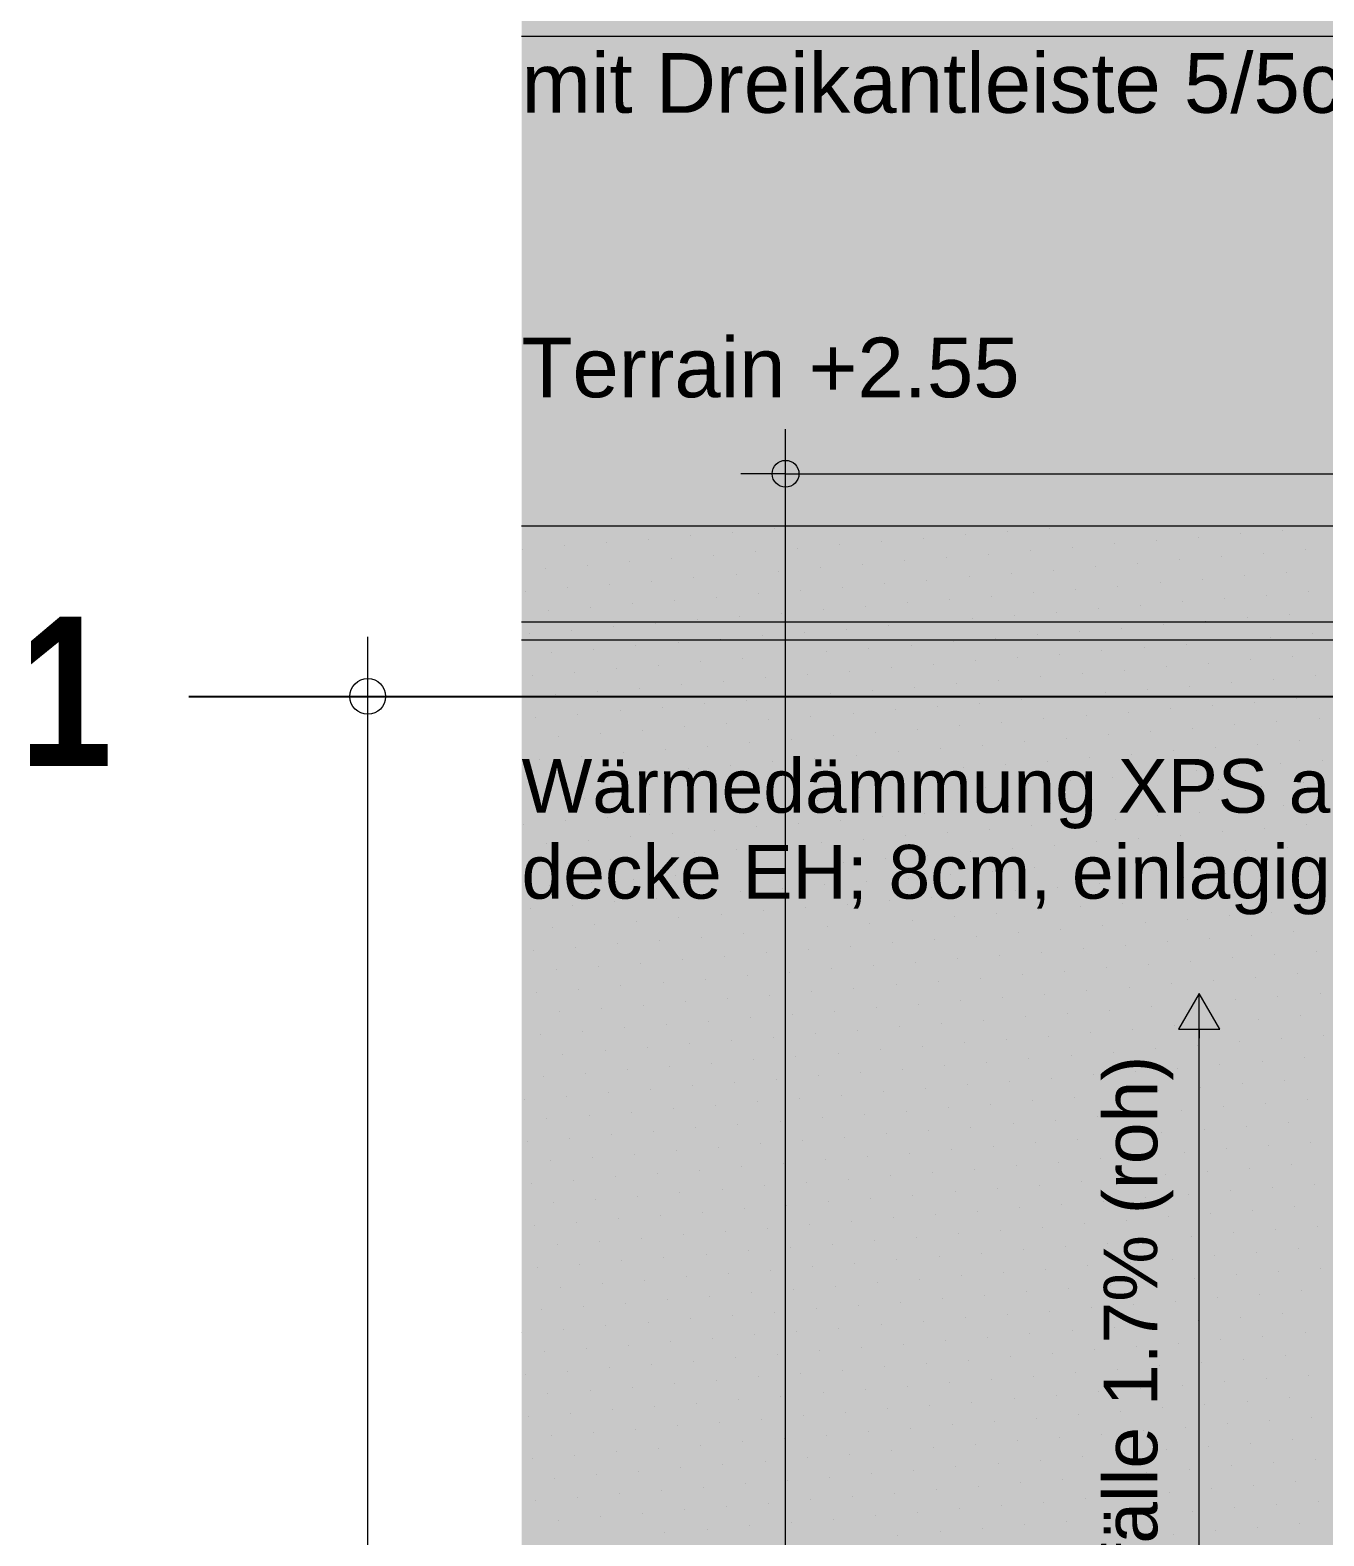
# Model space of a CAD drawing. Header units: metres. Extents: x 0.003 to 0.843, y 0.003 to 0.597.
# Drawn here: x 0.2241 to 0.2674, y 0.4524 to 0.5028 of the extents above; entities that cross this region are included whole.
import ezdxf

# ---------------------------------------------------------------- set-up
doc = ezdxf.new("R2010")
doc.units = ezdxf.units.M
for name, pattern in [('AUSGEZOGEN', [0]), ('LINIE_23', [0.0079, 0.004, -0.0013, 0, -0.0013, 0, -0.0013]), ('PUNKT2', [3.175, 0, -3.175]), ('STRICHLINIE', [19.05, 12.7, -6.35]), ('STRICHPUNKT', [25.4, 12.7, -6.35, 0, -6.35])]:
    doc.linetypes.add(name, pattern=pattern)
for name, color, linetype, lineweight in [('Bauachsen grob', 7, 'STRICHPUNKT', 13), ('Beton verdeckt vorne', 7, 'STRICHLINIE', 13), ('Daemmung', 7, 'AUSGEZOGEN', 18), ('Decke', 7, 'AUSGEZOGEN', 35), ('Entwaesserungsb._ Retentionb', 251, 'AUSGEZOGEN', 25), ('Proj. Terrain', 7, 'AUSGEZOGEN', 25), ('Schraffur', 7, 'AUSGEZOGEN', 13), ('Stilflaechen Bepflanzung', 96, 'AUSGEZOGEN', 25), ('Text Werkplan Ausfuehrung', 7, 'AUSGEZOGEN', 25), ('Vorprojektmasse', 7, 'AUSGEZOGEN', 13), ('Werkplan- Ausfuehrungsmasse', 7, 'AUSGEZOGEN', 13)]:
    doc.layers.add(name, color=color, linetype=linetype, lineweight=lineweight)
doc.styles.add('ARIAL', font='ARIAL.TTF')
doc.styles.add('Arial Black', font='Arial Black')

msp = doc.modelspace()

# ---------------------------------------------------------------- hatches: boundary and pattern name
at = {"layer": 'Entwaesserungsb._ Retentionb', "linetype": 'AUSGEZOGEN', "lineweight": 13}
msp.add_hatch(color=7, dxfattribs=at).paths.add_polyline_path([(0.26395, 0.469342), (0.26326, 0.470542), (0.26257, 0.469342)])
at = {"layer": 'Schraffur', "linetype": 'AUSGEZOGEN', "lineweight": 13, "true_color": 0xebe1ff}
msp.add_hatch(color=7, dxfattribs=at).paths.add_polyline_path([(0.32236, 0.482397), (0.32236, 0.482997), (0.240553, 0.482997), (0.240553, 0.482397)])
msp.add_hatch(color=7, dxfattribs=at).paths.add_polyline_path([(0.32236, 0.482397), (0.32236, 0.482997), (0.240553, 0.482997), (0.240553, 0.482397)])
at = {"layer": 'Stilflaechen Bepflanzung', "linetype": 'AUSGEZOGEN', "lineweight": 13, "true_color": 0xf7faef}
msp.add_hatch(color=7, dxfattribs=at).paths.add_polyline_path([(0.240553, 0.440597), (0.3074, 0.440597), (0.3074, 0.497957), (0.64932, 0.497957), (0.64932, 0.478797), (0.68932, 0.478797), (0.68932, 0.494573), (0.64991, 0.494573), (0.64991, 0.529957), (0.240553, 0.529957)])

# ---------------------------------------------------------------- linework, layer by layer
at = {"layer": 'Bauachsen grob', "color": 32, "linetype": 'LINIE_23', "lineweight": 25, "true_color": 0xc36e14}
msp.add_line((0.2294, 0.480497), (0.73132, 0.480497), dxfattribs=at)
at = {"layer": 'Beton verdeckt vorne', "color": 7, "linetype": 'STRICHLINIE', "lineweight": 13}
msp.add_line((0.240553, 0.482997), (0.32236, 0.482997), dxfattribs=at)
msp.add_line((0.240553, 0.482997), (0.32236, 0.482997), dxfattribs=at)
at = {"layer": 'Daemmung', "color": 7, "linetype": 'PUNKT2', "lineweight": 13}
msp.add_line((0.31916, 0.486197), (0.240553, 0.486197), dxfattribs=at)
msp.add_line((0.31916, 0.486197), (0.240553, 0.486197), dxfattribs=at)
at = {"layer": 'Daemmung', "color": 131, "linetype": 'AUSGEZOGEN', "lineweight": 13, "true_color": 0x70ffff}
for p, q in [((0.241229, 0.486188), (0.241229, 0.486188)), ((0.247628, 0.485994), (0.247628, 0.485994)), ((0.249038, 0.486107), (0.249038, 0.486107)), ((0.255437, 0.485913), (0.255437, 0.485913)), ((0.256846, 0.486026), (0.256846, 0.486026)), ((0.258256, 0.48614), (0.258256, 0.48614)), ((0.264655, 0.485945), (0.264655, 0.485945)), ((0.266064, 0.486059), (0.266064, 0.486059)), ((0.240581, 0.485427), (0.240581, 0.485427)), ((0.241991, 0.48554), (0.241991, 0.48554)), ((0.2434, 0.485654), (0.2434, 0.485654)), ((0.244809, 0.485767), (0.244809, 0.485767)), ((0.246219, 0.48588), (0.246219, 0.48588)), ((0.249799, 0.485459), (0.249799, 0.485459)), ((0.251209, 0.485573), (0.251209, 0.485573)), ((0.252618, 0.485686), (0.252618, 0.485686)), ((0.254028, 0.485799), (0.254028, 0.485799)), ((0.259017, 0.485492), (0.259017, 0.485492)), ((0.260427, 0.485605), (0.260427, 0.485605)), ((0.261836, 0.485718), (0.261836, 0.485718)), ((0.263246, 0.485832), (0.263246, 0.485832)), ((0.266826, 0.485411), (0.266826, 0.485411)), ((0.244161, 0.485006), (0.244161, 0.485006)), ((0.245571, 0.485119), (0.245571, 0.485119)), ((0.24698, 0.485232), (0.24698, 0.485232)), ((0.24839, 0.485346), (0.24839, 0.485346)), ((0.25197, 0.484925), (0.25197, 0.484925)), ((0.253379, 0.485038), (0.253379, 0.485038)), ((0.254789, 0.485151), (0.254789, 0.485151)), ((0.256198, 0.485265), (0.256198, 0.485265)), ((0.257608, 0.485378), (0.257608, 0.485378)), ((0.261188, 0.484957), (0.261188, 0.484957)), ((0.262598, 0.48507), (0.262598, 0.48507)), ((0.264007, 0.485184), (0.264007, 0.485184)), ((0.265416, 0.485297), (0.265416, 0.485297)), ((0.241342, 0.484779), (0.241342, 0.484779)), ((0.242752, 0.484892), (0.242752, 0.484892)), ((0.246332, 0.484471), (0.246332, 0.484471)), ((0.247742, 0.484584), (0.247742, 0.484584)), ((0.249151, 0.484698), (0.249151, 0.484698)), ((0.250561, 0.484811), (0.250561, 0.484811)), ((0.25555, 0.484503), (0.25555, 0.484503)), ((0.25696, 0.484617), (0.25696, 0.484617)), ((0.258369, 0.48473), (0.258369, 0.48473)), ((0.259779, 0.484844), (0.259779, 0.484844)), ((0.263359, 0.484422), (0.263359, 0.484422)), ((0.264768, 0.484536), (0.264768, 0.484536)), ((0.266178, 0.484649), (0.266178, 0.484649)), ((0.240694, 0.484017), (0.240694, 0.484017)), ((0.242104, 0.484131), (0.242104, 0.484131)), ((0.243513, 0.484244), (0.243513, 0.484244)), ((0.244923, 0.484358), (0.244923, 0.484358)), ((0.248503, 0.483936), (0.248503, 0.483936)), ((0.249913, 0.48405), (0.249913, 0.48405)), ((0.251322, 0.484163), (0.251322, 0.484163)), ((0.252731, 0.484277), (0.252731, 0.484277)), ((0.254141, 0.48439), (0.254141, 0.48439)), ((0.257721, 0.483969), (0.257721, 0.483969)), ((0.259131, 0.484082), (0.259131, 0.484082)), ((0.26054, 0.484196), (0.26054, 0.484196)), ((0.26195, 0.484309), (0.26195, 0.484309)), ((0.26195, 0.484309), (0.26195, 0.484309)), ((0.266939, 0.484001), (0.266939, 0.484001)), ((0.242865, 0.483483), (0.242865, 0.483483)), ((0.244275, 0.483596), (0.244275, 0.483596)), ((0.245684, 0.48371), (0.245684, 0.48371)), ((0.247094, 0.483823), (0.247094, 0.483823)), ((0.250674, 0.483402), (0.250674, 0.483402)), ((0.252083, 0.483515), (0.252083, 0.483515)), ((0.253493, 0.483629), (0.253493, 0.483629)), ((0.254902, 0.483742), (0.254902, 0.483742)), ((0.254902, 0.483742), (0.254902, 0.483742)), ((0.256312, 0.483855), (0.256312, 0.483855)), ((0.259892, 0.483434), (0.259892, 0.483434)), ((0.261302, 0.483547), (0.261302, 0.483547)), ((0.262711, 0.483661), (0.262711, 0.483661)), ((0.26412, 0.483774), (0.26412, 0.483774)), ((0.26553, 0.483888), (0.26553, 0.483888)), ((0.241456, 0.483369), (0.241456, 0.483369)), ((0.245036, 0.482948), (0.245036, 0.482948)), ((0.246446, 0.483062), (0.246446, 0.483062)), ((0.247855, 0.483175), (0.247855, 0.483175)), ((0.247855, 0.483175), (0.247855, 0.483175)), ((0.249265, 0.483288), (0.249265, 0.483288)), ((0.254254, 0.48298), (0.254254, 0.48298)), ((0.255664, 0.483094), (0.255664, 0.483094)), ((0.257073, 0.483207), (0.257073, 0.483207)), ((0.258483, 0.483321), (0.258483, 0.483321)), ((0.262063, 0.482899), (0.262063, 0.482899)), ((0.263472, 0.483013), (0.263472, 0.483013)), ((0.264882, 0.483126), (0.264882, 0.483126)), ((0.266291, 0.48324), (0.266291, 0.48324)), ((0.240808, 0.482608), (0.240808, 0.482608)), ((0.240808, 0.482608), (0.240808, 0.482608)), ((0.242217, 0.482721), (0.242217, 0.482721)), ((0.243627, 0.482835), (0.243627, 0.482835)), ((0.247207, 0.482413), (0.247207, 0.482413)), ((0.248617, 0.482527), (0.248617, 0.482527)), ((0.250026, 0.48264), (0.250026, 0.48264)), ((0.251435, 0.482754), (0.251435, 0.482754)), ((0.252845, 0.482867), (0.252845, 0.482867)), ((0.256425, 0.482446), (0.256425, 0.482446)), ((0.257835, 0.482559), (0.257835, 0.482559)), ((0.259244, 0.482673), (0.259244, 0.482673)), ((0.260654, 0.482786), (0.260654, 0.482786)), ((0.265643, 0.482478), (0.265643, 0.482478)), ((0.267053, 0.482592), (0.267053, 0.482592)), ((0.241569, 0.48196), (0.241569, 0.48196)), ((0.242979, 0.482073), (0.242979, 0.482073)), ((0.244388, 0.482187), (0.244388, 0.482187)), ((0.245798, 0.4823), (0.245798, 0.4823)), ((0.249378, 0.481879), (0.249378, 0.481879)), ((0.250787, 0.481992), (0.250787, 0.481992)), ((0.252197, 0.482106), (0.252197, 0.482106)), ((0.253606, 0.482219), (0.253606, 0.482219)), ((0.255016, 0.482332), (0.255016, 0.482332)), ((0.258596, 0.481911), (0.258596, 0.481911)), ((0.260005, 0.482025), (0.260005, 0.482025)), ((0.261415, 0.482138), (0.261415, 0.482138)), ((0.262824, 0.482251), (0.262824, 0.482251)), ((0.264234, 0.482365), (0.264234, 0.482365)), ((0.24374, 0.481425), (0.24374, 0.481425)), ((0.24515, 0.481539), (0.24515, 0.481539)), ((0.246559, 0.481652), (0.246559, 0.481652)), ((0.247969, 0.481765), (0.247969, 0.481765)), ((0.252958, 0.481458), (0.252958, 0.481458)), ((0.254368, 0.481571), (0.254368, 0.481571)), ((0.255777, 0.481684), (0.255777, 0.481684)), ((0.257187, 0.481798), (0.257187, 0.481798)), ((0.260767, 0.481377), (0.260767, 0.481377)), ((0.262176, 0.48149), (0.262176, 0.48149)), ((0.263586, 0.481603), (0.263586, 0.481603)), ((0.264995, 0.481717), (0.264995, 0.481717)), ((0.266405, 0.48183), (0.266405, 0.48183)), ((0.240921, 0.481198), (0.240921, 0.481198)), ((0.242331, 0.481312), (0.242331, 0.481312)), ((0.245911, 0.480891), (0.245911, 0.480891)), ((0.24732, 0.481004), (0.24732, 0.481004)), ((0.24873, 0.481117), (0.24873, 0.481117)), ((0.250139, 0.481231), (0.250139, 0.481231)), ((0.251549, 0.481344), (0.251549, 0.481344)), ((0.255129, 0.480923), (0.255129, 0.480923)), ((0.256539, 0.481036), (0.256539, 0.481036)), ((0.257948, 0.48115), (0.257948, 0.48115)), ((0.259357, 0.481263), (0.259357, 0.481263)), ((0.264347, 0.480955), (0.264347, 0.480955)), ((0.265757, 0.481069), (0.265757, 0.481069)), ((0.267166, 0.481182), (0.267166, 0.481182)), ((0.241683, 0.48055), (0.241683, 0.48055)), ((0.243092, 0.480664), (0.243092, 0.480664)), ((0.244502, 0.480777), (0.244502, 0.480777)), ((0.249491, 0.480469), (0.249491, 0.480469)), ((0.250901, 0.480583), (0.250901, 0.480583)), ((0.25231, 0.480696), (0.25231, 0.480696)), ((0.25372, 0.48081), (0.25372, 0.48081)), ((0.2573, 0.480388), (0.2573, 0.480388)), ((0.258709, 0.480502), (0.258709, 0.480502)), ((0.260119, 0.480615), (0.260119, 0.480615)), ((0.261528, 0.480729), (0.261528, 0.480729)), ((0.261528, 0.480729), (0.261528, 0.480729)), ((0.262938, 0.480842), (0.262938, 0.480842)), ((0.266518, 0.480421), (0.266518, 0.480421)), ((0.242444, 0.479902), (0.242444, 0.479902)), ((0.243854, 0.480016), (0.243854, 0.480016)), ((0.245263, 0.480129), (0.245263, 0.480129)), ((0.246672, 0.480243), (0.246672, 0.480243)), ((0.248082, 0.480356), (0.248082, 0.480356)), ((0.251662, 0.479935), (0.251662, 0.479935)), ((0.253072, 0.480048), (0.253072, 0.480048)), ((0.254481, 0.480162), (0.254481, 0.480162)), ((0.254481, 0.480162), (0.254481, 0.480162)), ((0.255891, 0.480275), (0.255891, 0.480275)), ((0.259471, 0.479854), (0.259471, 0.479854)), ((0.26088, 0.479967), (0.26088, 0.479967)), ((0.26229, 0.480081), (0.26229, 0.480081)), ((0.263699, 0.480194), (0.263699, 0.480194)), ((0.265109, 0.480307), (0.265109, 0.480307)), ((0.241035, 0.479789), (0.241035, 0.479789)), ((0.244615, 0.479368), (0.244615, 0.479368)), ((0.246024, 0.479481), (0.246024, 0.479481)), ((0.247434, 0.479595), (0.247434, 0.479595)), ((0.247434, 0.479595), (0.247434, 0.479595)), ((0.248843, 0.479708), (0.248843, 0.479708)), ((0.250253, 0.479821), (0.250253, 0.479821)), ((0.253833, 0.4794), (0.253833, 0.4794)), ((0.255243, 0.479514), (0.255243, 0.479514)), ((0.256652, 0.479627), (0.256652, 0.479627)), ((0.258061, 0.47974), (0.258061, 0.47974)), ((0.263051, 0.479433), (0.263051, 0.479433)), ((0.264461, 0.479546), (0.264461, 0.479546)), ((0.26587, 0.479659), (0.26587, 0.479659)), ((0.26728, 0.479773), (0.26728, 0.479773)), ((0.241796, 0.479141), (0.241796, 0.479141)), ((0.243206, 0.479254), (0.243206, 0.479254)), ((0.248195, 0.478947), (0.248195, 0.478947)), ((0.249605, 0.47906), (0.249605, 0.47906)), ((0.251014, 0.479173), (0.251014, 0.479173)), ((0.252424, 0.479287), (0.252424, 0.479287)), ((0.256004, 0.478866), (0.256004, 0.478866)), ((0.257413, 0.478979), (0.257413, 0.478979)), ((0.258823, 0.479092), (0.258823, 0.479092)), ((0.260232, 0.479206), (0.260232, 0.479206)), ((0.261642, 0.479319), (0.261642, 0.479319)), ((0.265222, 0.478898), (0.265222, 0.478898)), ((0.266631, 0.479011), (0.266631, 0.479011)), ((0.241148, 0.47838), (0.241148, 0.47838)), ((0.242558, 0.478493), (0.242558, 0.478493)), ((0.243967, 0.478606), (0.243967, 0.478606)), ((0.245376, 0.47872), (0.245376, 0.47872)), ((0.246786, 0.478833), (0.246786, 0.478833)), ((0.250366, 0.478412), (0.250366, 0.478412)), ((0.251776, 0.478525), (0.251776, 0.478525)), ((0.253185, 0.478639), (0.253185, 0.478639)), ((0.254595, 0.478752), (0.254595, 0.478752)), ((0.259584, 0.478444), (0.259584, 0.478444)), ((0.260994, 0.478558), (0.260994, 0.478558)), ((0.262403, 0.478671), (0.262403, 0.478671)), ((0.263813, 0.478785), (0.263813, 0.478785)), ((0.267393, 0.478363), (0.267393, 0.478363)), ((0.243319, 0.477845), (0.243319, 0.477845)), ((0.244728, 0.477958), (0.244728, 0.477958)), ((0.246138, 0.478072), (0.246138, 0.478072)), ((0.247547, 0.478185), (0.247547, 0.478185)), ((0.248957, 0.478299), (0.248957, 0.478299)), ((0.252537, 0.477877), (0.252537, 0.477877)), ((0.253946, 0.477991), (0.253946, 0.477991)), ((0.255356, 0.478104), (0.255356, 0.478104)), ((0.256765, 0.478218), (0.256765, 0.478218)), ((0.258175, 0.478331), (0.258175, 0.478331)), ((0.261755, 0.47791), (0.261755, 0.47791)), ((0.263165, 0.478023), (0.263165, 0.478023)), ((0.264574, 0.478137), (0.264574, 0.478137)), ((0.265983, 0.47825), (0.265983, 0.47825)), ((0.24191, 0.477732), (0.24191, 0.477732)), ((0.246899, 0.477424), (0.246899, 0.477424)), ((0.248309, 0.477537), (0.248309, 0.477537)), ((0.249718, 0.477651), (0.249718, 0.477651)), ((0.251128, 0.477764), (0.251128, 0.477764)), ((0.254708, 0.477343), (0.254708, 0.477343)), ((0.256117, 0.477456), (0.256117, 0.477456)), ((0.257527, 0.47757), (0.257527, 0.47757)), ((0.258936, 0.477683), (0.258936, 0.477683)), ((0.260346, 0.477796), (0.260346, 0.477796)), ((0.263926, 0.477375), (0.263926, 0.477375)), ((0.265335, 0.477488), (0.265335, 0.477488)), ((0.266745, 0.477602), (0.266745, 0.477602)), ((0.241261, 0.47697), (0.241261, 0.47697)), ((0.242671, 0.477084), (0.242671, 0.477084)), ((0.24408, 0.477197), (0.24408, 0.477197)), ((0.24549, 0.47731), (0.24549, 0.47731)), ((0.24907, 0.476889), (0.24907, 0.476889)), ((0.25048, 0.477003), (0.25048, 0.477003)), ((0.251889, 0.477116), (0.251889, 0.477116)), ((0.253298, 0.477229), (0.253298, 0.477229)), ((0.258288, 0.476921), (0.258288, 0.476921)), ((0.259698, 0.477035), (0.259698, 0.477035)), ((0.261107, 0.477148), (0.261107, 0.477148)), ((0.262517, 0.477262), (0.262517, 0.477262)), ((0.262517, 0.477262), (0.262517, 0.477262)), ((0.266097, 0.47684), (0.266097, 0.47684)), ((0.242023, 0.476322), (0.242023, 0.476322)), ((0.243432, 0.476435), (0.243432, 0.476435)), ((0.244842, 0.476549), (0.244842, 0.476549)), ((0.246251, 0.476662), (0.246251, 0.476662)), ((0.247661, 0.476776), (0.247661, 0.476776)), ((0.251241, 0.476354), (0.251241, 0.476354)), ((0.25265, 0.476468), (0.25265, 0.476468)), ((0.25406, 0.476581), (0.25406, 0.476581)), ((0.255469, 0.476695), (0.255469, 0.476695)), ((0.255469, 0.476695), (0.255469, 0.476695)), ((0.256879, 0.476808), (0.256879, 0.476808)), ((0.260459, 0.476387), (0.260459, 0.476387)), ((0.261869, 0.4765), (0.261869, 0.4765)), ((0.263278, 0.476614), (0.263278, 0.476614)), ((0.264687, 0.476727), (0.264687, 0.476727)), ((0.240613, 0.476209), (0.240613, 0.476209)), ((0.245603, 0.475901), (0.245603, 0.475901)), ((0.247013, 0.476014), (0.247013, 0.476014)), ((0.248422, 0.476128), (0.248422, 0.476128)), ((0.248422, 0.476128), (0.248422, 0.476128)), ((0.249832, 0.476241), (0.249832, 0.476241)), ((0.253412, 0.47582), (0.253412, 0.47582)), ((0.254821, 0.475933), (0.254821, 0.475933)), ((0.256231, 0.476047), (0.256231, 0.476047)), ((0.25764, 0.47616), (0.25764, 0.47616)), ((0.25905, 0.476273), (0.25905, 0.476273)), ((0.26263, 0.475852), (0.26263, 0.475852)), ((0.264039, 0.475966), (0.264039, 0.475966)), ((0.265449, 0.476079), (0.265449, 0.476079)), ((0.266858, 0.476192), (0.266858, 0.476192)), ((0.241375, 0.475561), (0.241375, 0.475561)), ((0.241375, 0.475561), (0.241375, 0.475561)), ((0.242784, 0.475674), (0.242784, 0.475674)), ((0.244194, 0.475787), (0.244194, 0.475787)), ((0.247774, 0.475366), (0.247774, 0.475366)), ((0.249184, 0.47548), (0.249184, 0.47548)), ((0.250593, 0.475593), (0.250593, 0.475593)), ((0.252002, 0.475706), (0.252002, 0.475706)), ((0.256992, 0.475399), (0.256992, 0.475399)), ((0.258402, 0.475512), (0.258402, 0.475512)), ((0.259811, 0.475625), (0.259811, 0.475625)), ((0.261221, 0.475739), (0.261221, 0.475739)), ((0.264801, 0.475318), (0.264801, 0.475318)), ((0.26621, 0.475431), (0.26621, 0.475431)), ((0.242136, 0.474913), (0.242136, 0.474913)), ((0.243546, 0.475026), (0.243546, 0.475026)), ((0.244955, 0.475139), (0.244955, 0.475139)), ((0.246365, 0.475253), (0.246365, 0.475253)), ((0.249945, 0.474832), (0.249945, 0.474832)), ((0.251354, 0.474945), (0.251354, 0.474945)), ((0.252764, 0.475058), (0.252764, 0.475058)), ((0.254173, 0.475172), (0.254173, 0.475172)), ((0.255583, 0.475285), (0.255583, 0.475285)), ((0.259163, 0.474864), (0.259163, 0.474864)), ((0.260572, 0.474977), (0.260572, 0.474977)), ((0.261982, 0.475091), (0.261982, 0.475091)), ((0.263391, 0.475204), (0.263391, 0.475204)), ((0.240727, 0.474799), (0.240727, 0.474799)), ((0.244307, 0.474378), (0.244307, 0.474378)), ((0.245717, 0.474491), (0.245717, 0.474491)), ((0.247126, 0.474605), (0.247126, 0.474605)), ((0.248536, 0.474718), (0.248536, 0.474718)), ((0.253525, 0.47441), (0.253525, 0.47441)), ((0.254935, 0.474524), (0.254935, 0.474524)), ((0.256344, 0.474637), (0.256344, 0.474637)), ((0.257754, 0.474751), (0.257754, 0.474751)), ((0.261334, 0.474329), (0.261334, 0.474329)), ((0.262743, 0.474443), (0.262743, 0.474443)), ((0.264153, 0.474556), (0.264153, 0.474556)), ((0.265562, 0.47467), (0.265562, 0.47467)), ((0.266972, 0.474783), (0.266972, 0.474783)), ((0.241488, 0.474151), (0.241488, 0.474151)), ((0.242898, 0.474265), (0.242898, 0.474265)), ((0.246478, 0.473843), (0.246478, 0.473843)), ((0.247887, 0.473957), (0.247887, 0.473957)), ((0.249297, 0.47407), (0.249297, 0.47407)), ((0.250706, 0.474184), (0.250706, 0.474184)), ((0.252116, 0.474297), (0.252116, 0.474297)), ((0.255696, 0.473876), (0.255696, 0.473876)), ((0.257106, 0.473989), (0.257106, 0.473989)), ((0.258515, 0.474103), (0.258515, 0.474103)), ((0.259924, 0.474216), (0.259924, 0.474216)), ((0.264914, 0.473908), (0.264914, 0.473908)), ((0.266324, 0.474022), (0.266324, 0.474022)), ((0.24084, 0.47339), (0.24084, 0.47339)), ((0.24225, 0.473503), (0.24225, 0.473503)), ((0.243659, 0.473617), (0.243659, 0.473617)), ((0.245069, 0.47373), (0.245069, 0.47373)), ((0.248649, 0.473309), (0.248649, 0.473309)), ((0.250058, 0.473422), (0.250058, 0.473422)), ((0.251468, 0.473536), (0.251468, 0.473536)), ((0.252877, 0.473649), (0.252877, 0.473649)), ((0.254287, 0.473762), (0.254287, 0.473762)), ((0.257867, 0.473341), (0.257867, 0.473341)), ((0.259276, 0.473455), (0.259276, 0.473455)), ((0.260686, 0.473568), (0.260686, 0.473568)), ((0.262095, 0.473681), (0.262095, 0.473681)), ((0.262095, 0.473681), (0.262095, 0.473681)), ((0.263505, 0.473795), (0.263505, 0.473795)), ((0.267085, 0.473374), (0.267085, 0.473374)), ((0.243011, 0.472855), (0.243011, 0.472855)), ((0.244421, 0.472969), (0.244421, 0.472969)), ((0.24583, 0.473082), (0.24583, 0.473082)), ((0.247239, 0.473195), (0.247239, 0.473195)), ((0.252229, 0.472888), (0.252229, 0.472888)), ((0.253639, 0.473001), (0.253639, 0.473001)), ((0.255048, 0.473114), (0.255048, 0.473114)), ((0.255048, 0.473114), (0.255048, 0.473114)), ((0.256458, 0.473228), (0.256458, 0.473228)), ((0.260038, 0.472807), (0.260038, 0.472807)), ((0.261447, 0.47292), (0.261447, 0.47292)), ((0.262857, 0.473033), (0.262857, 0.473033)), ((0.264266, 0.473147), (0.264266, 0.473147)), ((0.265676, 0.47326), (0.265676, 0.47326)), ((0.241602, 0.472742), (0.241602, 0.472742)), ((0.245182, 0.472321), (0.245182, 0.472321)), ((0.246591, 0.472434), (0.246591, 0.472434)), ((0.248001, 0.472547), (0.248001, 0.472547)), ((0.248001, 0.472547), (0.248001, 0.472547)), ((0.24941, 0.472661), (0.24941, 0.472661)), ((0.25082, 0.472774), (0.25082, 0.472774)), ((0.2544, 0.472353), (0.2544, 0.472353)), ((0.25581, 0.472466), (0.25581, 0.472466)), ((0.257219, 0.47258), (0.257219, 0.47258)), ((0.258628, 0.472693), (0.258628, 0.472693)), ((0.263618, 0.472385), (0.263618, 0.472385)), ((0.265028, 0.472499), (0.265028, 0.472499)), ((0.266437, 0.472612), (0.266437, 0.472612)), ((0.240954, 0.47198), (0.240954, 0.47198)), ((0.240954, 0.47198), (0.240954, 0.47198)), ((0.242363, 0.472094), (0.242363, 0.472094)), ((0.243773, 0.472207), (0.243773, 0.472207)), ((0.247353, 0.471786), (0.247353, 0.471786)), ((0.248762, 0.471899), (0.248762, 0.471899)), ((0.250172, 0.472013), (0.250172, 0.472013)), ((0.251581, 0.472126), (0.251581, 0.472126)), ((0.252991, 0.47224), (0.252991, 0.47224)), ((0.256571, 0.471818), (0.256571, 0.471818)), ((0.25798, 0.471932), (0.25798, 0.471932)), ((0.25939, 0.472045), (0.25939, 0.472045)), ((0.260799, 0.472159), (0.260799, 0.472159)), ((0.262209, 0.472272), (0.262209, 0.472272)), ((0.265789, 0.471851), (0.265789, 0.471851)), ((0.267199, 0.471964), (0.267199, 0.471964)), ((0.241715, 0.471332), (0.241715, 0.471332)), ((0.243125, 0.471446), (0.243125, 0.471446)), ((0.244534, 0.471559), (0.244534, 0.471559)), ((0.245943, 0.471673), (0.245943, 0.471673)), ((0.250933, 0.471365), (0.250933, 0.471365)), ((0.252343, 0.471478), (0.252343, 0.471478)), ((0.253752, 0.471592), (0.253752, 0.471592)), ((0.255162, 0.471705), (0.255162, 0.471705)), ((0.258742, 0.471284), (0.258742, 0.471284)), ((0.260151, 0.471397), (0.260151, 0.471397)), ((0.261561, 0.471511), (0.261561, 0.471511)), ((0.26297, 0.471624), (0.26297, 0.471624)), ((0.26438, 0.471737), (0.26438, 0.471737)), ((0.243886, 0.470798), (0.243886, 0.470798)), ((0.245295, 0.470911), (0.245295, 0.470911)), ((0.246705, 0.471025), (0.246705, 0.471025)), ((0.248114, 0.471138), (0.248114, 0.471138)), ((0.249524, 0.471251), (0.249524, 0.471251)), ((0.253104, 0.47083), (0.253104, 0.47083)), ((0.254513, 0.470944), (0.254513, 0.470944)), ((0.255923, 0.471057), (0.255923, 0.471057)), ((0.257332, 0.47117), (0.257332, 0.47117)), ((0.262322, 0.470862), (0.262322, 0.470862)), ((0.263732, 0.470976), (0.263732, 0.470976)), ((0.265141, 0.471089), (0.265141, 0.471089)), ((0.26655, 0.471203), (0.26655, 0.471203)), ((0.241067, 0.470571), (0.241067, 0.470571)), ((0.242477, 0.470684), (0.242477, 0.470684)), ((0.247466, 0.470376), (0.247466, 0.470376)), ((0.248876, 0.47049), (0.248876, 0.47049)), ((0.250285, 0.470603), (0.250285, 0.470603)), ((0.251695, 0.470717), (0.251695, 0.470717)), ((0.255275, 0.470295), (0.255275, 0.470295)), ((0.256684, 0.470409), (0.256684, 0.470409)), ((0.258094, 0.470522), (0.258094, 0.470522)), ((0.259503, 0.470636), (0.259503, 0.470636)), ((0.260913, 0.470749), (0.260913, 0.470749)), ((0.264493, 0.470328), (0.264493, 0.470328)), ((0.265902, 0.470441), (0.265902, 0.470441)), ((0.267312, 0.470555), (0.267312, 0.470555)), ((0.241828, 0.469923), (0.241828, 0.469923)), ((0.243238, 0.470036), (0.243238, 0.470036)), ((0.244647, 0.47015), (0.244647, 0.47015)), ((0.246057, 0.470263), (0.246057, 0.470263)), ((0.249637, 0.469842), (0.249637, 0.469842)), ((0.251047, 0.469955), (0.251047, 0.469955)), ((0.252456, 0.470069), (0.252456, 0.470069)), ((0.253865, 0.470182), (0.253865, 0.470182)), ((0.257446, 0.469761), (0.257446, 0.469761)), ((0.258855, 0.469874), (0.258855, 0.469874)), ((0.260265, 0.469988), (0.260265, 0.469988)), ((0.261674, 0.470101), (0.261674, 0.470101)), ((0.263084, 0.470214), (0.263084, 0.470214)), ((0.263084, 0.470214), (0.263084, 0.470214)), ((0.266664, 0.469793), (0.266664, 0.469793)), ((0.24259, 0.469275), (0.24259, 0.469275)), ((0.243999, 0.469388), (0.243999, 0.469388)), ((0.245409, 0.469502), (0.245409, 0.469502)), ((0.246818, 0.469615), (0.246818, 0.469615)), ((0.248228, 0.469728), (0.248228, 0.469728)), ((0.251808, 0.469307), (0.251808, 0.469307)), ((0.253217, 0.469421), (0.253217, 0.469421)), ((0.254627, 0.469534), (0.254627, 0.469534)), ((0.256036, 0.469647), (0.256036, 0.469647)), ((0.256036, 0.469647), (0.256036, 0.469647)), ((0.261026, 0.46934), (0.261026, 0.46934)), ((0.262436, 0.469453), (0.262436, 0.469453)), ((0.263845, 0.469566), (0.263845, 0.469566)), ((0.265254, 0.46968), (0.265254, 0.46968)), ((0.24118, 0.469161), (0.24118, 0.469161)), ((0.24617, 0.468854), (0.24617, 0.468854)), ((0.24758, 0.468967), (0.24758, 0.468967)), ((0.248989, 0.46908), (0.248989, 0.46908)), ((0.248989, 0.46908), (0.248989, 0.46908)), ((0.250399, 0.469194), (0.250399, 0.469194)), ((0.253979, 0.468773), (0.253979, 0.468773)), ((0.255388, 0.468886), (0.255388, 0.468886)), ((0.256798, 0.468999), (0.256798, 0.468999)), ((0.258207, 0.469113), (0.258207, 0.469113)), ((0.259617, 0.469226), (0.259617, 0.469226)), ((0.263197, 0.468805), (0.263197, 0.468805)), ((0.264606, 0.468918), (0.264606, 0.468918)), ((0.266016, 0.469032), (0.266016, 0.469032)), ((0.267425, 0.469145), (0.267425, 0.469145)), ((0.241942, 0.468513), (0.241942, 0.468513)), ((0.241942, 0.468513), (0.241942, 0.468513)), ((0.243351, 0.468627), (0.243351, 0.468627)), ((0.244761, 0.46874), (0.244761, 0.46874)), ((0.248341, 0.468319), (0.248341, 0.468319)), ((0.249751, 0.468432), (0.249751, 0.468432)), ((0.25116, 0.468546), (0.25116, 0.468546)), ((0.252569, 0.468659), (0.252569, 0.468659)), ((0.257559, 0.468351), (0.257559, 0.468351)), ((0.258969, 0.468465), (0.258969, 0.468465)), ((0.260378, 0.468578), (0.260378, 0.468578)), ((0.261788, 0.468692), (0.261788, 0.468692)), ((0.265368, 0.46827), (0.265368, 0.46827)), ((0.266777, 0.468384), (0.266777, 0.468384)), ((0.241294, 0.467752), (0.241294, 0.467752)), ((0.242703, 0.467865), (0.242703, 0.467865)), ((0.244113, 0.467979), (0.244113, 0.467979)), ((0.245522, 0.468092), (0.245522, 0.468092)), ((0.246932, 0.468206), (0.246932, 0.468206)), ((0.250512, 0.467784), (0.250512, 0.467784)), ((0.251921, 0.467898), (0.251921, 0.467898)), ((0.253331, 0.468011), (0.253331, 0.468011)), ((0.25474, 0.468125), (0.25474, 0.468125)), ((0.25615, 0.468238), (0.25615, 0.468238)), ((0.25973, 0.467817), (0.25973, 0.467817)), ((0.26114, 0.46793), (0.26114, 0.46793)), ((0.262549, 0.468044), (0.262549, 0.468044)), ((0.263958, 0.468157), (0.263958, 0.468157)), ((0.244874, 0.467331), (0.244874, 0.467331)), ((0.246284, 0.467444), (0.246284, 0.467444)), ((0.247693, 0.467558), (0.247693, 0.467558)), ((0.249103, 0.467671), (0.249103, 0.467671)), ((0.252683, 0.46725), (0.252683, 0.46725)), ((0.254092, 0.467363), (0.254092, 0.467363)), ((0.255502, 0.467477), (0.255502, 0.467477)), ((0.256911, 0.46759), (0.256911, 0.46759)), ((0.258321, 0.467703), (0.258321, 0.467703)), ((0.261901, 0.467282), (0.261901, 0.467282)), ((0.26331, 0.467396), (0.26331, 0.467396)), ((0.26472, 0.467509), (0.26472, 0.467509)), ((0.266129, 0.467622), (0.266129, 0.467622)), ((0.240646, 0.466991), (0.240646, 0.466991)), ((0.242055, 0.467104), (0.242055, 0.467104)), ((0.243465, 0.467217), (0.243465, 0.467217)), ((0.247045, 0.466796), (0.247045, 0.466796)), ((0.248454, 0.46691), (0.248454, 0.46691)), ((0.249864, 0.467023), (0.249864, 0.467023)), ((0.251273, 0.467136), (0.251273, 0.467136)), ((0.256263, 0.466829), (0.256263, 0.466829)), ((0.257673, 0.466942), (0.257673, 0.466942)), ((0.259082, 0.467055), (0.259082, 0.467055)), ((0.260491, 0.467169), (0.260491, 0.467169)), ((0.264072, 0.466748), (0.264072, 0.466748)), ((0.265481, 0.466861), (0.265481, 0.466861)), ((0.266891, 0.466974), (0.266891, 0.466974)), ((0.241407, 0.466343), (0.241407, 0.466343)), ((0.242817, 0.466456), (0.242817, 0.466456)), ((0.244226, 0.466569), (0.244226, 0.466569)), ((0.245636, 0.466683), (0.245636, 0.466683)), ((0.249216, 0.466262), (0.249216, 0.466262)), ((0.250625, 0.466375), (0.250625, 0.466375)), ((0.252035, 0.466488), (0.252035, 0.466488)), ((0.253444, 0.466602), (0.253444, 0.466602)), ((0.254854, 0.466715), (0.254854, 0.466715)), ((0.258434, 0.466294), (0.258434, 0.466294)), ((0.259843, 0.466407), (0.259843, 0.466407)), ((0.261253, 0.466521), (0.261253, 0.466521)), ((0.262662, 0.466634), (0.262662, 0.466634)), ((0.262662, 0.466634), (0.262662, 0.466634)), ((0.243578, 0.465808), (0.243578, 0.465808)), ((0.244988, 0.465921), (0.244988, 0.465921)), ((0.246397, 0.466035), (0.246397, 0.466035)), ((0.247806, 0.466148), (0.247806, 0.466148)), ((0.251387, 0.465727), (0.251387, 0.465727)), ((0.252796, 0.46584), (0.252796, 0.46584)), ((0.254206, 0.465954), (0.254206, 0.465954)), ((0.255615, 0.466067), (0.255615, 0.466067)), ((0.255615, 0.466067), (0.255615, 0.466067)), ((0.257025, 0.466181), (0.257025, 0.466181)), ((0.260605, 0.465759), (0.260605, 0.465759)), ((0.262014, 0.465873), (0.262014, 0.465873)), ((0.263424, 0.465986), (0.263424, 0.465986)), ((0.264833, 0.4661), (0.264833, 0.4661)), ((0.266243, 0.466213), (0.266243, 0.466213)), ((0.240759, 0.465581), (0.240759, 0.465581)), ((0.242169, 0.465695), (0.242169, 0.465695)), ((0.245749, 0.465273), (0.245749, 0.465273)), ((0.247158, 0.465387), (0.247158, 0.465387)), ((0.248568, 0.4655), (0.248568, 0.4655)), ((0.248568, 0.4655), (0.248568, 0.4655)), ((0.249977, 0.465614), (0.249977, 0.465614)), ((0.254967, 0.465306), (0.254967, 0.465306)), ((0.256377, 0.465419), (0.256377, 0.465419)), ((0.257786, 0.465533), (0.257786, 0.465533)), ((0.259195, 0.465646), (0.259195, 0.465646)), ((0.262776, 0.465225), (0.262776, 0.465225)), ((0.264185, 0.465338), (0.264185, 0.465338)), ((0.265595, 0.465452), (0.265595, 0.465452)), ((0.267004, 0.465565), (0.267004, 0.465565)), ((0.241521, 0.464933), (0.241521, 0.464933)), ((0.241521, 0.464933), (0.241521, 0.464933)), ((0.24293, 0.465047), (0.24293, 0.465047)), ((0.24434, 0.46516), (0.24434, 0.46516)), ((0.24792, 0.464739), (0.24792, 0.464739)), ((0.249329, 0.464852), (0.249329, 0.464852)), ((0.250739, 0.464966), (0.250739, 0.464966)), ((0.252148, 0.465079), (0.252148, 0.465079)), ((0.253558, 0.465192), (0.253558, 0.465192)), ((0.257138, 0.464771), (0.257138, 0.464771)), ((0.258547, 0.464885), (0.258547, 0.464885)), ((0.259957, 0.464998), (0.259957, 0.464998)), ((0.261366, 0.465111), (0.261366, 0.465111)), ((0.266356, 0.464803), (0.266356, 0.464803)), ((0.242282, 0.464285), (0.242282, 0.464285)), ((0.243692, 0.464399), (0.243692, 0.464399)), ((0.245101, 0.464512), (0.245101, 0.464512)), ((0.24651, 0.464625), (0.24651, 0.464625)), ((0.2515, 0.464317), (0.2515, 0.464317)), ((0.25291, 0.464431), (0.25291, 0.464431)), ((0.254319, 0.464544), (0.254319, 0.464544)), ((0.255729, 0.464658), (0.255729, 0.464658)), ((0.259309, 0.464236), (0.259309, 0.464236)), ((0.260718, 0.46435), (0.260718, 0.46435)), ((0.262128, 0.464463), (0.262128, 0.464463)), ((0.263537, 0.464577), (0.263537, 0.464577)), ((0.264947, 0.46469), (0.264947, 0.46469)), ((0.240873, 0.464172), (0.240873, 0.464172)), ((0.244453, 0.46375), (0.244453, 0.46375)), ((0.245862, 0.463864), (0.245862, 0.463864)), ((0.247272, 0.463977), (0.247272, 0.463977)), ((0.248681, 0.464091), (0.248681, 0.464091)), ((0.250091, 0.464204), (0.250091, 0.464204)), ((0.253671, 0.463783), (0.253671, 0.463783)), ((0.255081, 0.463896), (0.255081, 0.463896)), ((0.25649, 0.46401), (0.25649, 0.46401)), ((0.257899, 0.464123), (0.257899, 0.464123)), ((0.262889, 0.463815), (0.262889, 0.463815)), ((0.264299, 0.463929), (0.264299, 0.463929)), ((0.265708, 0.464042), (0.265708, 0.464042)), ((0.267117, 0.464155), (0.267117, 0.464155)), ((0.241634, 0.463524), (0.241634, 0.463524)), ((0.243044, 0.463637), (0.243044, 0.463637)), ((0.246624, 0.463216), (0.246624, 0.463216)), ((0.248033, 0.463329), (0.248033, 0.463329)), ((0.249443, 0.463443), (0.249443, 0.463443)), ((0.250852, 0.463556), (0.250852, 0.463556)), ((0.252262, 0.463669), (0.252262, 0.463669)), ((0.255842, 0.463248), (0.255842, 0.463248)), ((0.257251, 0.463362), (0.257251, 0.463362)), ((0.258661, 0.463475), (0.258661, 0.463475)), ((0.26007, 0.463588), (0.26007, 0.463588)), ((0.26148, 0.463702), (0.26148, 0.463702)), ((0.26506, 0.463281), (0.26506, 0.463281)), ((0.266469, 0.463394), (0.266469, 0.463394)), ((0.240986, 0.462762), (0.240986, 0.462762)), ((0.242395, 0.462876), (0.242395, 0.462876)), ((0.243805, 0.462989), (0.243805, 0.462989)), ((0.245214, 0.463102), (0.245214, 0.463102)), ((0.250204, 0.462795), (0.250204, 0.462795)), ((0.251614, 0.462908), (0.251614, 0.462908)), ((0.253023, 0.463021), (0.253023, 0.463021)), ((0.254432, 0.463135), (0.254432, 0.463135)), ((0.258013, 0.462714), (0.258013, 0.462714)), ((0.259422, 0.462827), (0.259422, 0.462827)), ((0.260832, 0.46294), (0.260832, 0.46294)), ((0.262241, 0.463054), (0.262241, 0.463054)), ((0.263651, 0.463167), (0.263651, 0.463167)), ((0.263651, 0.463167), (0.263651, 0.463167)), ((0.267231, 0.462746), (0.267231, 0.462746)), ((0.243157, 0.462228), (0.243157, 0.462228)), ((0.244566, 0.462341), (0.244566, 0.462341)), ((0.245976, 0.462454), (0.245976, 0.462454)), ((0.247385, 0.462568), (0.247385, 0.462568)), ((0.248795, 0.462681), (0.248795, 0.462681)), ((0.252375, 0.46226), (0.252375, 0.46226)), ((0.253784, 0.462373), (0.253784, 0.462373)), ((0.255194, 0.462487), (0.255194, 0.462487)), ((0.256603, 0.4626), (0.256603, 0.4626)), ((0.256603, 0.4626), (0.256603, 0.4626)), ((0.261593, 0.462292), (0.261593, 0.462292)), ((0.263003, 0.462406), (0.263003, 0.462406)), ((0.264412, 0.462519), (0.264412, 0.462519)), ((0.265821, 0.462633), (0.265821, 0.462633)), ((0.241747, 0.462114), (0.241747, 0.462114)), ((0.245328, 0.461693), (0.245328, 0.461693)), ((0.246737, 0.461806), (0.246737, 0.461806)), ((0.248147, 0.46192), (0.248147, 0.46192)), ((0.249556, 0.462033), (0.249556, 0.462033)), ((0.249556, 0.462033), (0.249556, 0.462033)), ((0.250966, 0.462147), (0.250966, 0.462147)), ((0.254546, 0.461725), (0.254546, 0.461725)), ((0.255955, 0.461839), (0.255955, 0.461839)), ((0.257365, 0.461952), (0.257365, 0.461952)), ((0.258774, 0.462066), (0.258774, 0.462066)), ((0.260184, 0.462179), (0.260184, 0.462179)), ((0.263764, 0.461758), (0.263764, 0.461758)), ((0.265173, 0.461871), (0.265173, 0.461871)), ((0.266583, 0.461985), (0.266583, 0.461985)), ((0.241099, 0.461353), (0.241099, 0.461353)), ((0.242509, 0.461466), (0.242509, 0.461466)), ((0.242509, 0.461466), (0.242509, 0.461466)), ((0.243918, 0.46158), (0.243918, 0.46158)), ((0.248908, 0.461272), (0.248908, 0.461272)), ((0.250318, 0.461385), (0.250318, 0.461385)), ((0.251727, 0.461499), (0.251727, 0.461499)), ((0.253136, 0.461612), (0.253136, 0.461612)), ((0.256717, 0.461191), (0.256717, 0.461191)), ((0.258126, 0.461304), (0.258126, 0.461304)), ((0.259536, 0.461418), (0.259536, 0.461418)), ((0.260945, 0.461531), (0.260945, 0.461531)), ((0.262355, 0.461644), (0.262355, 0.461644)), ((0.265935, 0.461223), (0.265935, 0.461223)), ((0.267344, 0.461337), (0.267344, 0.461337)), ((0.241861, 0.460705), (0.241861, 0.460705)), ((0.24327, 0.460818), (0.24327, 0.460818)), ((0.24468, 0.460932), (0.24468, 0.460932)), ((0.246089, 0.461045), (0.246089, 0.461045)), ((0.247499, 0.461158), (0.247499, 0.461158)), ((0.251079, 0.460737), (0.251079, 0.460737)), ((0.252488, 0.460851), (0.252488, 0.460851)), ((0.253898, 0.460964), (0.253898, 0.460964)), ((0.255307, 0.461077), (0.255307, 0.461077)), ((0.260297, 0.46077), (0.260297, 0.46077)), ((0.261707, 0.460883), (0.261707, 0.460883)), ((0.263116, 0.460996), (0.263116, 0.460996)), ((0.264525, 0.46111), (0.264525, 0.46111)), ((0.245441, 0.460284), (0.245441, 0.460284)), ((0.246851, 0.460397), (0.246851, 0.460397)), ((0.24826, 0.46051), (0.24826, 0.46051)), ((0.24967, 0.460624), (0.24967, 0.460624)), ((0.25325, 0.460203), (0.25325, 0.460203)), ((0.254659, 0.460316), (0.254659, 0.460316)), ((0.256069, 0.460429), (0.256069, 0.460429)), ((0.257478, 0.460543), (0.257478, 0.460543)), ((0.258888, 0.460656), (0.258888, 0.460656)), ((0.262468, 0.460235), (0.262468, 0.460235)), ((0.263877, 0.460348), (0.263877, 0.460348)), ((0.265287, 0.460462), (0.265287, 0.460462)), ((0.266696, 0.460575), (0.266696, 0.460575)), ((0.241213, 0.459943), (0.241213, 0.459943)), ((0.242622, 0.460057), (0.242622, 0.460057)), ((0.244032, 0.46017), (0.244032, 0.46017)), ((0.247612, 0.459749), (0.247612, 0.459749)), ((0.249022, 0.459862), (0.249022, 0.459862)), ((0.250431, 0.459976), (0.250431, 0.459976)), ((0.25184, 0.460089), (0.25184, 0.460089)), ((0.25683, 0.459781), (0.25683, 0.459781)), ((0.25824, 0.459895), (0.25824, 0.459895)), ((0.259649, 0.460008), (0.259649, 0.460008)), ((0.261058, 0.460122), (0.261058, 0.460122)), ((0.264639, 0.4597), (0.264639, 0.4597)), ((0.266048, 0.459814), (0.266048, 0.459814)), ((0.240565, 0.459182), (0.240565, 0.459182)), ((0.241974, 0.459295), (0.241974, 0.459295)), ((0.243384, 0.459409), (0.243384, 0.459409)), ((0.244793, 0.459522), (0.244793, 0.459522)), ((0.246203, 0.459636), (0.246203, 0.459636)), ((0.249783, 0.459214), (0.249783, 0.459214)), ((0.251192, 0.459328), (0.251192, 0.459328)), ((0.252602, 0.459441), (0.252602, 0.459441)), ((0.254011, 0.459555), (0.254011, 0.459555)), ((0.255421, 0.459668), (0.255421, 0.459668)), ((0.259001, 0.459247), (0.259001, 0.459247)), ((0.26041, 0.45936), (0.26041, 0.45936)), ((0.26182, 0.459474), (0.26182, 0.459474)), ((0.263229, 0.459587), (0.263229, 0.459587)), ((0.263229, 0.459587), (0.263229, 0.459587)), ((0.26681, 0.459166), (0.26681, 0.459166)), ((0.244145, 0.458761), (0.244145, 0.458761)), ((0.245555, 0.458874), (0.245555, 0.458874)), ((0.246964, 0.458988), (0.246964, 0.458988)), ((0.248373, 0.459101), (0.248373, 0.459101)), ((0.251954, 0.45868), (0.251954, 0.45868)), ((0.253363, 0.458793), (0.253363, 0.458793)), ((0.254773, 0.458907), (0.254773, 0.458907)), ((0.256182, 0.45902), (0.256182, 0.45902)), ((0.256182, 0.45902), (0.256182, 0.45902)), ((0.257592, 0.459133), (0.257592, 0.459133)), ((0.261172, 0.458712), (0.261172, 0.458712)), ((0.262581, 0.458826), (0.262581, 0.458826)), ((0.263991, 0.458939), (0.263991, 0.458939)), ((0.2654, 0.459052), (0.2654, 0.459052)), ((0.241326, 0.458534), (0.241326, 0.458534)), ((0.242736, 0.458647), (0.242736, 0.458647)), ((0.246316, 0.458226), (0.246316, 0.458226)), ((0.247725, 0.45834), (0.247725, 0.45834)), ((0.249135, 0.458453), (0.249135, 0.458453)), ((0.249135, 0.458453), (0.249135, 0.458453)), ((0.250544, 0.458566), (0.250544, 0.458566)), ((0.255534, 0.458258), (0.255534, 0.458258)), ((0.256944, 0.458372), (0.256944, 0.458372)), ((0.258353, 0.458485), (0.258353, 0.458485)), ((0.259762, 0.458599), (0.259762, 0.458599)), ((0.263343, 0.458177), (0.263343, 0.458177)), ((0.264752, 0.458291), (0.264752, 0.458291)), ((0.266162, 0.458404), (0.266162, 0.458404)), ((0.240678, 0.457773), (0.240678, 0.457773)), ((0.242088, 0.457886), (0.242088, 0.457886)), ((0.242088, 0.457886), (0.242088, 0.457886)), ((0.243497, 0.457999), (0.243497, 0.457999)), ((0.244907, 0.458113), (0.244907, 0.458113)), ((0.248487, 0.457691), (0.248487, 0.457691)), ((0.249896, 0.457805), (0.249896, 0.457805)), ((0.251306, 0.457918), (0.251306, 0.457918)), ((0.252715, 0.458032), (0.252715, 0.458032)), ((0.254125, 0.458145), (0.254125, 0.458145)), ((0.257705, 0.457724), (0.257705, 0.457724)), ((0.259114, 0.457837), (0.259114, 0.457837)), ((0.260524, 0.457951), (0.260524, 0.457951)), ((0.261933, 0.458064), (0.261933, 0.458064)), ((0.266923, 0.457756), (0.266923, 0.457756)), ((0.242849, 0.457238), (0.242849, 0.457238)), ((0.244259, 0.457351), (0.244259, 0.457351)), ((0.245668, 0.457465), (0.245668, 0.457465)), ((0.247077, 0.457578), (0.247077, 0.457578)), ((0.250658, 0.457157), (0.250658, 0.457157)), ((0.252067, 0.45727), (0.252067, 0.45727)), ((0.253477, 0.457384), (0.253477, 0.457384)), ((0.254886, 0.457497), (0.254886, 0.457497)), ((0.256296, 0.45761), (0.256296, 0.45761)), ((0.259876, 0.457189), (0.259876, 0.457189)), ((0.261285, 0.457303), (0.261285, 0.457303)), ((0.262695, 0.457416), (0.262695, 0.457416)), ((0.264104, 0.457529), (0.264104, 0.457529)), ((0.265514, 0.457643), (0.265514, 0.457643)), ((0.24144, 0.457124), (0.24144, 0.457124)), ((0.24502, 0.456703), (0.24502, 0.456703)), ((0.246429, 0.456817), (0.246429, 0.456817)), ((0.247839, 0.45693), (0.247839, 0.45693)), ((0.249248, 0.457043), (0.249248, 0.457043)), ((0.254238, 0.456736), (0.254238, 0.456736)), ((0.255648, 0.456849), (0.255648, 0.456849)), ((0.257057, 0.456962), (0.257057, 0.456962)), ((0.258466, 0.457076), (0.258466, 0.457076)), ((0.262047, 0.456655), (0.262047, 0.456655)), ((0.263456, 0.456768), (0.263456, 0.456768)), ((0.264866, 0.456881), (0.264866, 0.456881)), ((0.266275, 0.456995), (0.266275, 0.456995)), ((0.240792, 0.456363), (0.240792, 0.456363)), ((0.242201, 0.456476), (0.242201, 0.456476)), ((0.243611, 0.45659), (0.243611, 0.45659)), ((0.247191, 0.456169), (0.247191, 0.456169)), ((0.2486, 0.456282), (0.2486, 0.456282)), ((0.25001, 0.456395), (0.25001, 0.456395)), ((0.251419, 0.456509), (0.251419, 0.456509)), ((0.252829, 0.456622), (0.252829, 0.456622)), ((0.256409, 0.456201), (0.256409, 0.456201)), ((0.257818, 0.456314), (0.257818, 0.456314)), ((0.259228, 0.456428), (0.259228, 0.456428)), ((0.260637, 0.456541), (0.260637, 0.456541)), ((0.265627, 0.456233), (0.265627, 0.456233)), ((0.267036, 0.456347), (0.267036, 0.456347)), ((0.241553, 0.455715), (0.241553, 0.455715)), ((0.242963, 0.455828), (0.242963, 0.455828)), ((0.244372, 0.455942), (0.244372, 0.455942)), ((0.245781, 0.456055), (0.245781, 0.456055)), ((0.249362, 0.455634), (0.249362, 0.455634)), ((0.250771, 0.455747), (0.250771, 0.455747)), ((0.252181, 0.455861), (0.252181, 0.455861)), ((0.25359, 0.455974), (0.25359, 0.455974)), ((0.254999, 0.456088), (0.254999, 0.456088)), ((0.25858, 0.455666), (0.25858, 0.455666)), ((0.259989, 0.45578), (0.259989, 0.45578)), ((0.261399, 0.455893), (0.261399, 0.455893)), ((0.262808, 0.456007), (0.262808, 0.456007)), ((0.264218, 0.45612), (0.264218, 0.45612)), ((0.264218, 0.45612), (0.264218, 0.45612)), ((0.243724, 0.45518), (0.243724, 0.45518)), ((0.245133, 0.455294), (0.245133, 0.455294)), ((0.246543, 0.455407), (0.246543, 0.455407)), ((0.247952, 0.455521), (0.247952, 0.455521)), ((0.252942, 0.455213), (0.252942, 0.455213)), ((0.254351, 0.455326), (0.254351, 0.455326)), ((0.255761, 0.45544), (0.255761, 0.45544)), ((0.25717, 0.455553), (0.25717, 0.455553)), ((0.25717, 0.455553), (0.25717, 0.455553)), ((0.260751, 0.455132), (0.260751, 0.455132)), ((0.26216, 0.455245), (0.26216, 0.455245)), ((0.26357, 0.455359), (0.26357, 0.455359)), ((0.264979, 0.455472), (0.264979, 0.455472)), ((0.266388, 0.455585), (0.266388, 0.455585)), ((0.240905, 0.454954), (0.240905, 0.454954)), ((0.242314, 0.455067), (0.242314, 0.455067)), ((0.245895, 0.454646), (0.245895, 0.454646)), ((0.247304, 0.454759), (0.247304, 0.454759)), ((0.248714, 0.454873), (0.248714, 0.454873)), ((0.250123, 0.454986), (0.250123, 0.454986)), ((0.250123, 0.454986), (0.250123, 0.454986)), ((0.251533, 0.455099), (0.251533, 0.455099)), ((0.255113, 0.454678), (0.255113, 0.454678)), ((0.256522, 0.454792), (0.256522, 0.454792)), ((0.257932, 0.454905), (0.257932, 0.454905)), ((0.259341, 0.455018), (0.259341, 0.455018)), ((0.264331, 0.454711), (0.264331, 0.454711)), ((0.26574, 0.454824), (0.26574, 0.454824)), ((0.26715, 0.454937), (0.26715, 0.454937)), ((0.241666, 0.454306), (0.241666, 0.454306)), ((0.243076, 0.454419), (0.243076, 0.454419)), ((0.243076, 0.454419), (0.243076, 0.454419)), ((0.244485, 0.454532), (0.244485, 0.454532)), ((0.249475, 0.454225), (0.249475, 0.454225)), ((0.250885, 0.454338), (0.250885, 0.454338)), ((0.252294, 0.454451), (0.252294, 0.454451)), ((0.253703, 0.454565), (0.253703, 0.454565)), ((0.257284, 0.454144), (0.257284, 0.454144)), ((0.258693, 0.454257), (0.258693, 0.454257)), ((0.260103, 0.45437), (0.260103, 0.45437)), ((0.261512, 0.454484), (0.261512, 0.454484)), ((0.262922, 0.454597), (0.262922, 0.454597)), ((0.266502, 0.454176), (0.266502, 0.454176)), ((0.242428, 0.453658), (0.242428, 0.453658)), ((0.243837, 0.453771), (0.243837, 0.453771)), ((0.245247, 0.453884), (0.245247, 0.453884)), ((0.246656, 0.453998), (0.246656, 0.453998)), ((0.248066, 0.454111), (0.248066, 0.454111)), ((0.251646, 0.45369), (0.251646, 0.45369)), ((0.253055, 0.453803), (0.253055, 0.453803)), ((0.254465, 0.453917), (0.254465, 0.453917)), ((0.255874, 0.45403), (0.255874, 0.45403)), ((0.260864, 0.453722), (0.260864, 0.453722)), ((0.262274, 0.453836), (0.262274, 0.453836)), ((0.263683, 0.453949), (0.263683, 0.453949)), ((0.265092, 0.454063), (0.265092, 0.454063)), ((0.241018, 0.453544), (0.241018, 0.453544)), ((0.244599, 0.453123), (0.244599, 0.453123)), ((0.246008, 0.453236), (0.246008, 0.453236)), ((0.247418, 0.45335), (0.247418, 0.45335)), ((0.248827, 0.453463), (0.248827, 0.453463)), ((0.250237, 0.453577), (0.250237, 0.453577)), ((0.253817, 0.453155), (0.253817, 0.453155)), ((0.255226, 0.453269), (0.255226, 0.453269)), ((0.256636, 0.453382), (0.256636, 0.453382)), ((0.258045, 0.453496), (0.258045, 0.453496)), ((0.259455, 0.453609), (0.259455, 0.453609)), ((0.263035, 0.453188), (0.263035, 0.453188)), ((0.264444, 0.453301), (0.264444, 0.453301)), ((0.265854, 0.453415), (0.265854, 0.453415)), ((0.267263, 0.453528), (0.267263, 0.453528)), ((0.24178, 0.452896), (0.24178, 0.452896)), ((0.243189, 0.45301), (0.243189, 0.45301)), ((0.248179, 0.452702), (0.248179, 0.452702)), ((0.249589, 0.452815), (0.249589, 0.452815)), ((0.250998, 0.452929), (0.250998, 0.452929)), ((0.252407, 0.453042), (0.252407, 0.453042)), ((0.255988, 0.452621), (0.255988, 0.452621)), ((0.257397, 0.452734), (0.257397, 0.452734)), ((0.258807, 0.452848), (0.258807, 0.452848)), ((0.260216, 0.452961), (0.260216, 0.452961)), ((0.261625, 0.453074), (0.261625, 0.453074)), ((0.265206, 0.452653), (0.265206, 0.452653)), ((0.266615, 0.452767), (0.266615, 0.452767)), ((0.24536, 0.452475), (0.24536, 0.452475)), ((0.24677, 0.452588), (0.24677, 0.452588)), ((0.253169, 0.452394), (0.253169, 0.452394)), ((0.254578, 0.452507), (0.254578, 0.452507)), ((0.262387, 0.452426), (0.262387, 0.452426)), ((0.263796, 0.45254), (0.263796, 0.45254)), ((0.263796, 0.45254), (0.263796, 0.45254))]:
    msp.add_line(p, q, dxfattribs=at)
at = {"layer": 'Decke', "color": 203, "linetype": 'PUNKT2', "lineweight": 13, "true_color": 0xaa6ed8}
msp.add_line((0.240553, 0.482397), (0.32236, 0.482397), dxfattribs=at)
msp.add_line((0.240553, 0.482397), (0.32236, 0.482397), dxfattribs=at)
at = {"layer": 'Entwaesserungsb._ Retentionb', "color": 7, "linetype": 'AUSGEZOGEN', "lineweight": 13}
for p, q in [((0.26326, 0.470542), (0.26257, 0.469342)), ((0.26326, 0.448052), (0.26326, 0.470542)), ((0.26326, 0.470542), (0.26326, 0.470542)), ((0.26326, 0.470542), (0.26326, 0.470542)), ((0.26326, 0.470542), (0.26326, 0.470542)), ((0.26395, 0.469342), (0.26326, 0.470542)), ((0.26257, 0.469342), (0.26395, 0.469342)), ((0.26326, 0.469342), (0.26326, 0.469042))]:
    msp.add_line(p, q, dxfattribs=at)
at = {"layer": 'Text Werkplan Ausfuehrung', "color": 191, "linetype": 'AUSGEZOGEN', "lineweight": 13, "true_color": 0xc8aaf3}
msp.add_line((0.240553, 0.502624), (0.301624, 0.502624), dxfattribs=at)
at = {"layer": 'Vorprojektmasse', "color": 32, "linetype": 'AUSGEZOGEN', "lineweight": 13, "true_color": 0xc36e14}
for p, q in [((0.2354, 0.480497), (0.2354, 0.482497)), ((0.2354, 0.480497), (0.2334, 0.480497)), ((0.2354, 0.480497), (0.2374, 0.480497)), ((0.2354, 0.164597), (0.2354, 0.480497))]:
    msp.add_line(p, q, dxfattribs=at)
msp.add_circle((0.2354, 0.480497), 0.0006, dxfattribs=at)
at = {"layer": 'Werkplan- Ausfuehrungsmasse', "color": 7, "linetype": 'AUSGEZOGEN', "lineweight": 13}
for p, q in [((0.2494, 0.487957), (0.2494, 0.489457)), ((0.2494, 0.487957), (0.2479, 0.487957)), ((0.2494, 0.487957), (0.2509, 0.487957)), ((0.2494, 0.487957), (0.2734, 0.487957)), ((0.2494, 0.157637), (0.2494, 0.487957))]:
    msp.add_line(p, q, dxfattribs=at)
msp.add_circle((0.2494, 0.487957), 0.00045, dxfattribs=at)

# ---------------------------------------------------------------- texts
at = {"layer": 'Bauachsen grob', "color": 32, "linetype": 'AUSGEZOGEN', "lineweight": 25, "true_color": 0xc36e14, "insert": (0.223733, 0.478164), "char_height": 0.005, "width": 0.00175, "attachment_point": 7, "style": 'Arial Black'}
msp.add_mtext('\\W0.70;1', dxfattribs=at)
at = {"layer": 'Daemmung', "color": 132, "linetype": 'AUSGEZOGEN', "lineweight": 18, "true_color": 0x00b3b3, "char_height": 0.0018, "width": 0.0009, "attachment_point": 7, "style": 'ARIAL'}
for s, insert in [('Wärmedämmung\\~XPS\\~auf\\~Beton-', (0.240553, 0.476057)), ('Wärmedämmung\\~XPS\\~auf\\~Beton-', (0.240553, 0.476057)), ('decke\\~EH;\\~8cm,\\~einlagig\\~im\\~Stufenfalz', (0.240553, 0.473177)), ('decke\\~EH;\\~8cm,\\~einlagig\\~im\\~Stufenfalz', (0.240553, 0.473177))]:
    msp.add_mtext(s, dxfattribs=dict(at, insert=insert))
at = {"layer": 'Entwaesserungsb._ Retentionb', "color": 7, "linetype": 'AUSGEZOGEN', "lineweight": 13, "insert": (0.2624, 0.448052), "char_height": 0.0018, "width": 0.0009, "attachment_point": 7, "rotation": 90, "style": 'ARIAL'}
msp.add_mtext('Gefälle\\~1.7%\\~(roh)', dxfattribs=at)
at = {"layer": 'Proj. Terrain', "color": 92, "linetype": 'AUSGEZOGEN', "lineweight": 13, "insert": (0.240553, 0.490491), "char_height": 0.002, "width": 0.001, "attachment_point": 7, "style": 'ARIAL'}
msp.add_mtext('Terrain\\~+2.55', dxfattribs=at)
at = {"layer": 'Text Werkplan Ausfuehrung', "color": 191, "linetype": 'AUSGEZOGEN', "lineweight": 13, "true_color": 0xc8aaf3, "insert": (0.240553, 0.500024), "char_height": 0.002, "width": 0.001, "attachment_point": 7, "style": 'ARIAL'}
msp.add_mtext('mit\\~Dreikantleiste\\~5/5cm', dxfattribs=at)

doc.saveas('drawing.dxf')
